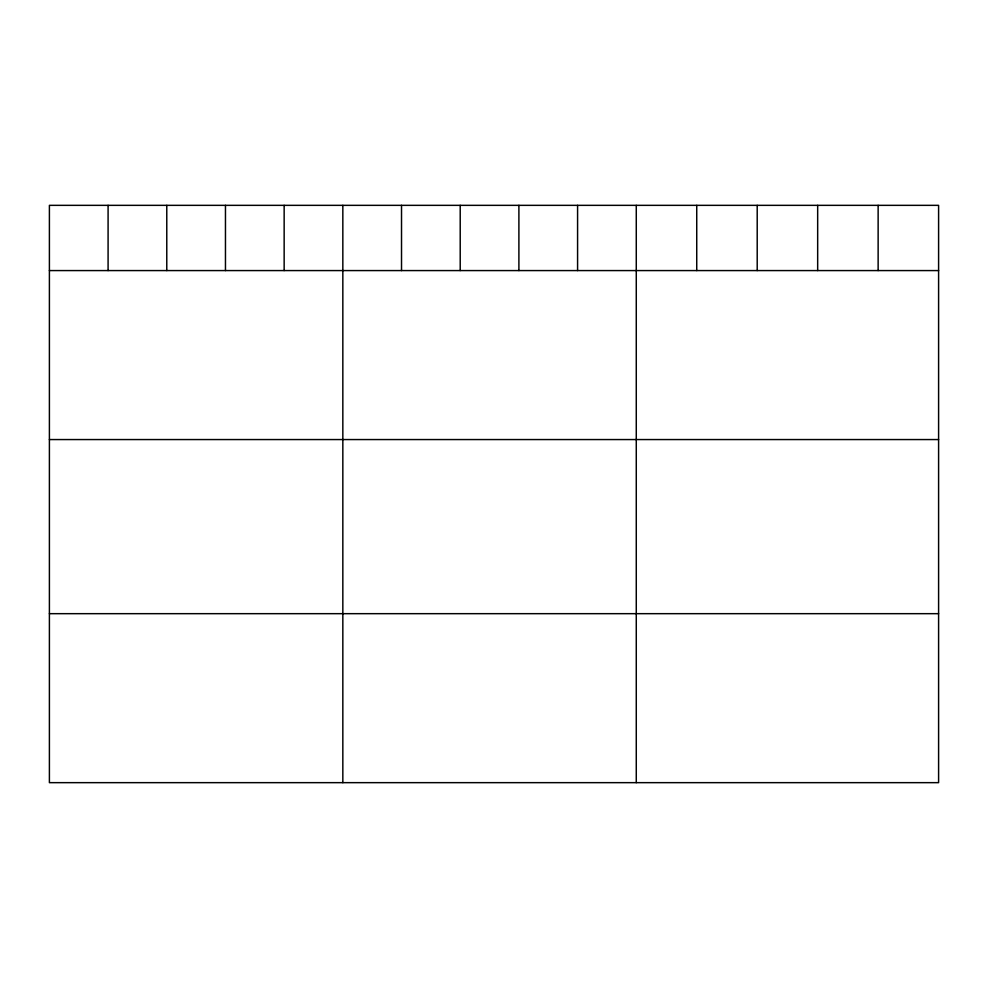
<?xml version="1.0" encoding="UTF-8"?>
<svg xmlns="http://www.w3.org/2000/svg" width="988" height="988" viewBox="0 0 988 988"><rect width="100%" height="100%" fill="white"/><g stroke="black" fill="none" stroke-linecap="round" stroke-linejoin="round"><path stroke-width="1.48" d="M938.6 270.576L938.6 782.657L49.4 782.657L49.4 205.343L938.6 205.343L938.6 270.576L49.4 270.576M49.4 439.561L938.6 439.561M49.4 613.672L938.6 613.672M878.134 205.343L878.134 270.576M817.669 205.343L817.669 270.576M757.203 205.343L757.203 270.576M696.738 205.343L696.738 270.576M636.272 205.343L636.272 782.657M577.585 205.343L577.585 270.576M518.898 205.343L518.898 270.576M460.21 205.343L460.21 270.576M401.523 205.343L401.523 270.576M342.836 205.343L342.836 782.657M284.149 205.343L284.149 270.576M225.462 205.343L225.462 270.576M166.774 205.343L166.774 270.576M108.087 205.343L108.087 270.576"/></g></svg>
